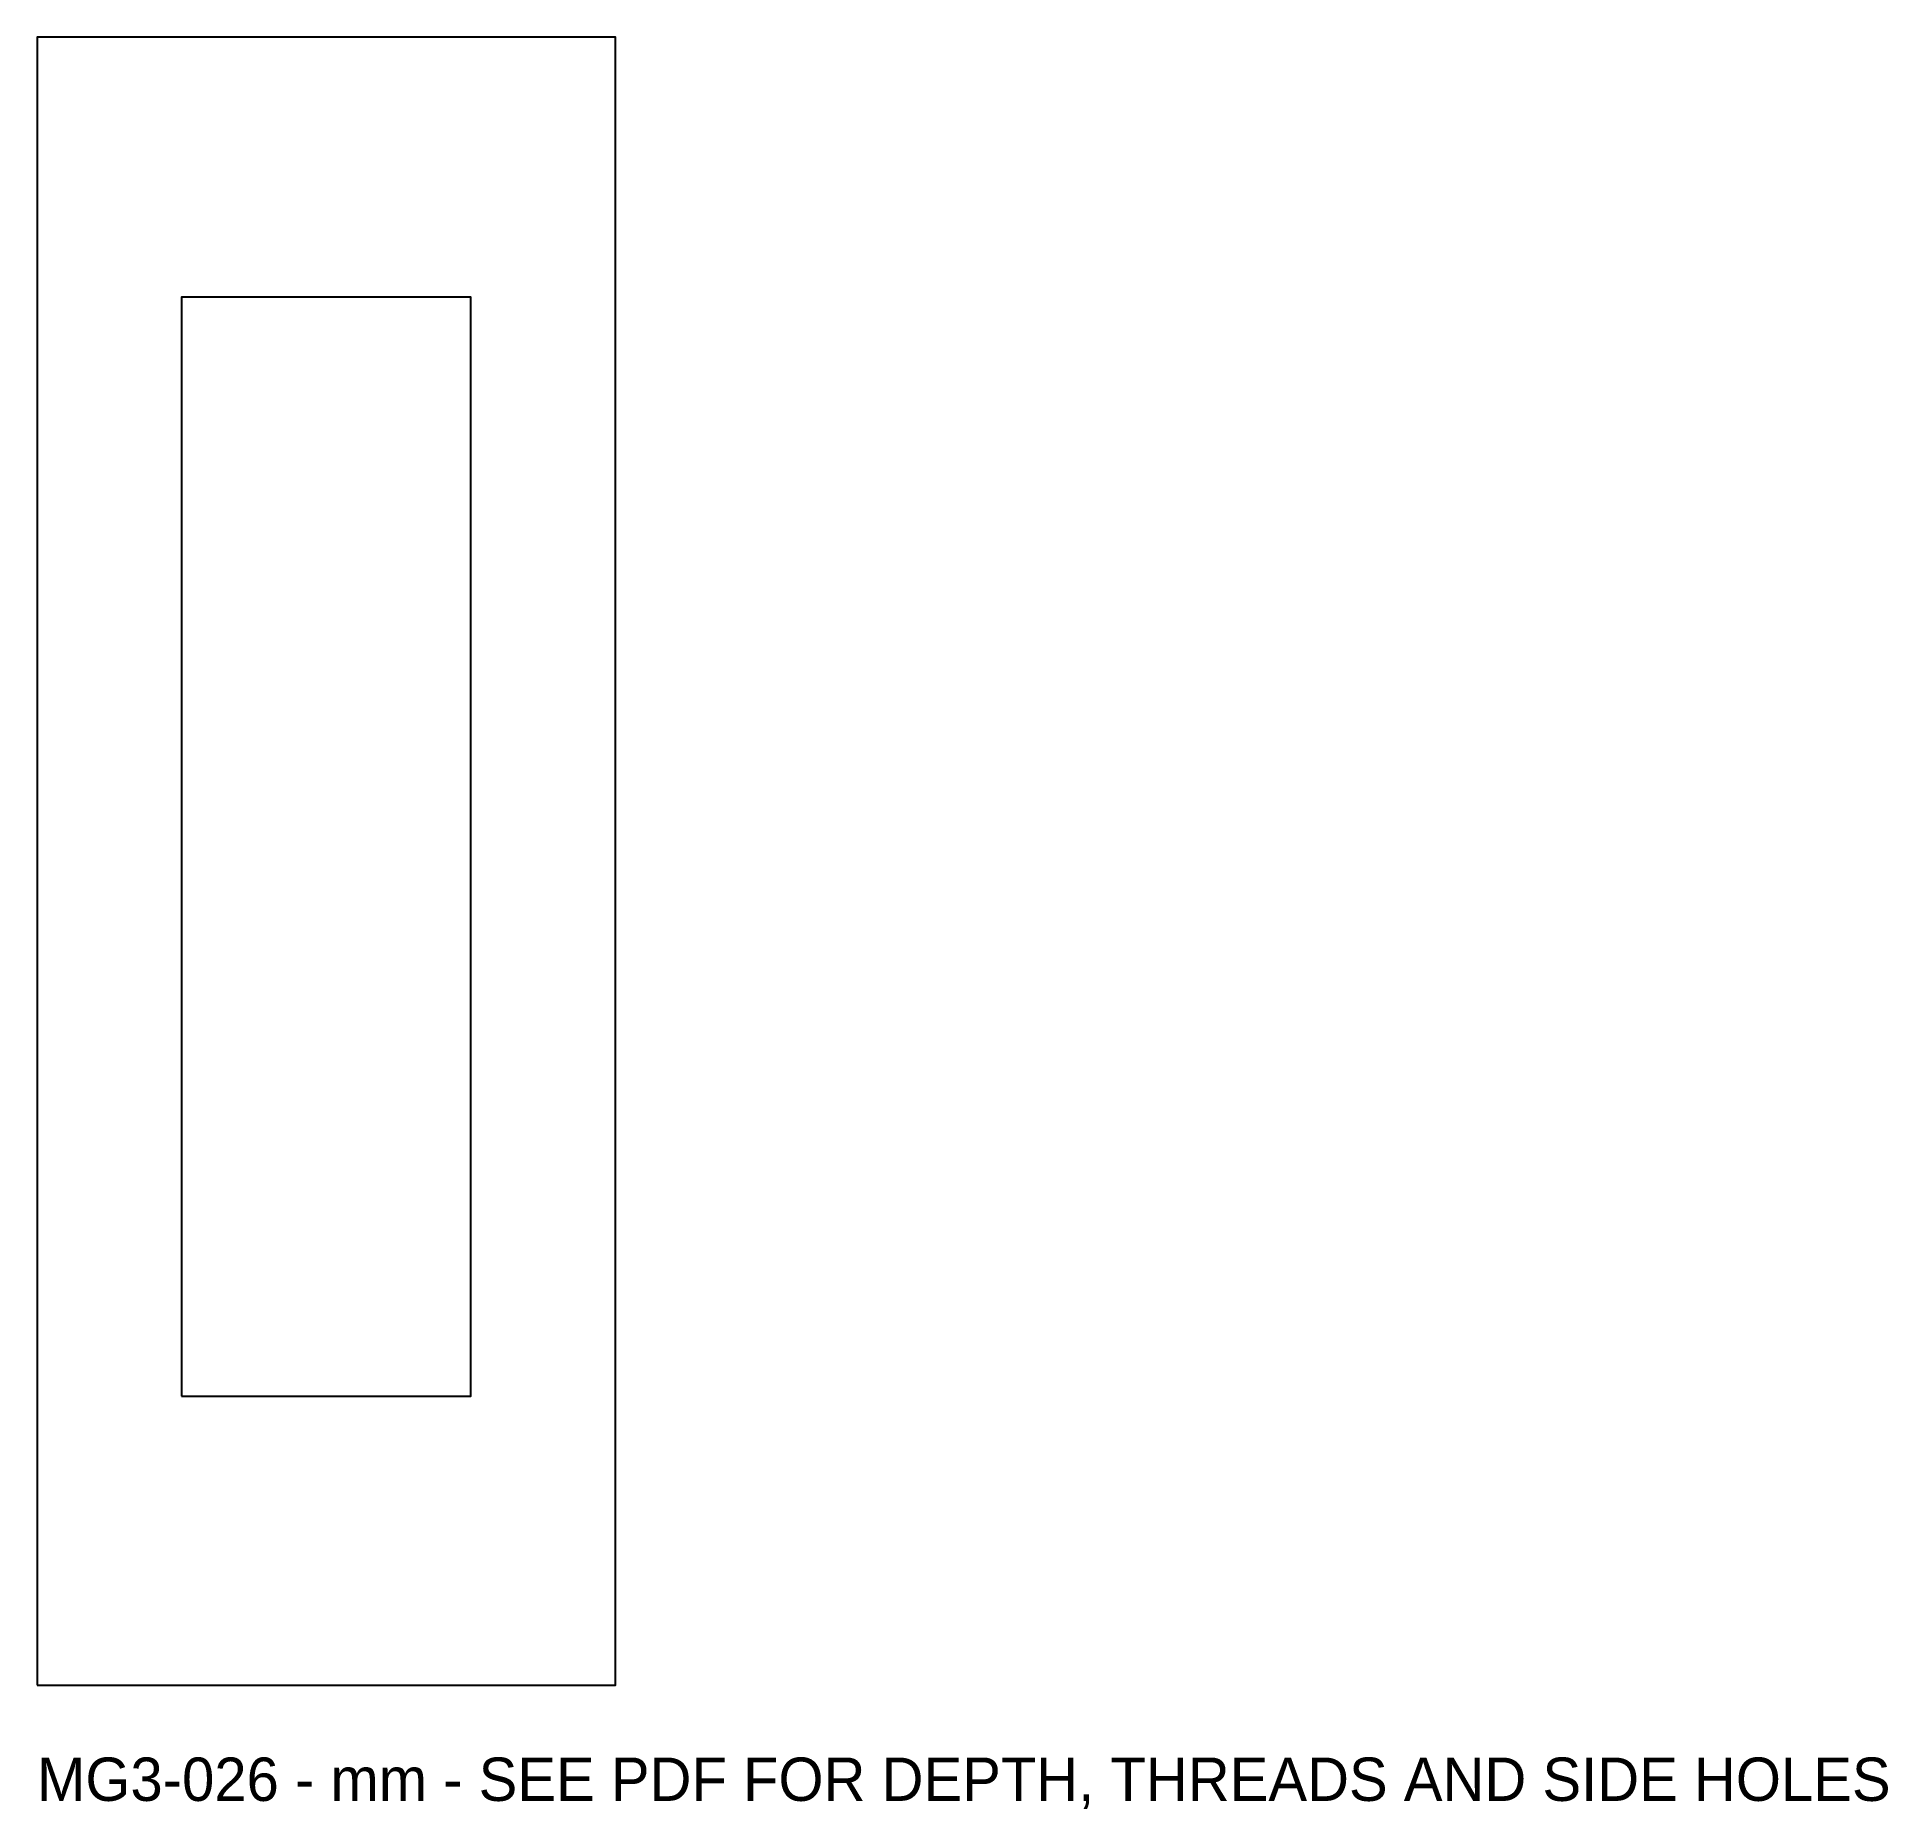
# Model space of a CAD drawing. Header units: millimetres. Extents: x 0 to 128, y -9 to 114.
import ezdxf

# ---------------------------------------------------------------- set-up
doc = ezdxf.new("R2010")
doc.units = ezdxf.units.MM
doc.layers.add('NOTES', color=2, linetype='Continuous')
doc.layers.add('OUTLINE', color=7, linetype='Continuous')

msp = doc.modelspace()

# ---------------------------------------------------------------- linework, layer by layer
at = {"layer": 'OUTLINE'}
for points in [[(0, 0), (40, 0), (40, 114), (0, 114)], [(10, 20), (30, 20), (30, 96), (10, 96)]]:
    msp.add_lwpolyline(points, close=True, dxfattribs=at)

# ---------------------------------------------------------------- texts
at = {"layer": 'NOTES'}
msp.add_text('MG3-026 - mm - SEE PDF FOR DEPTH, THREADS AND SIDE HOLES', height=3, dxfattribs=at).set_placement((0, -8))

doc.saveas('drawing.dxf')
